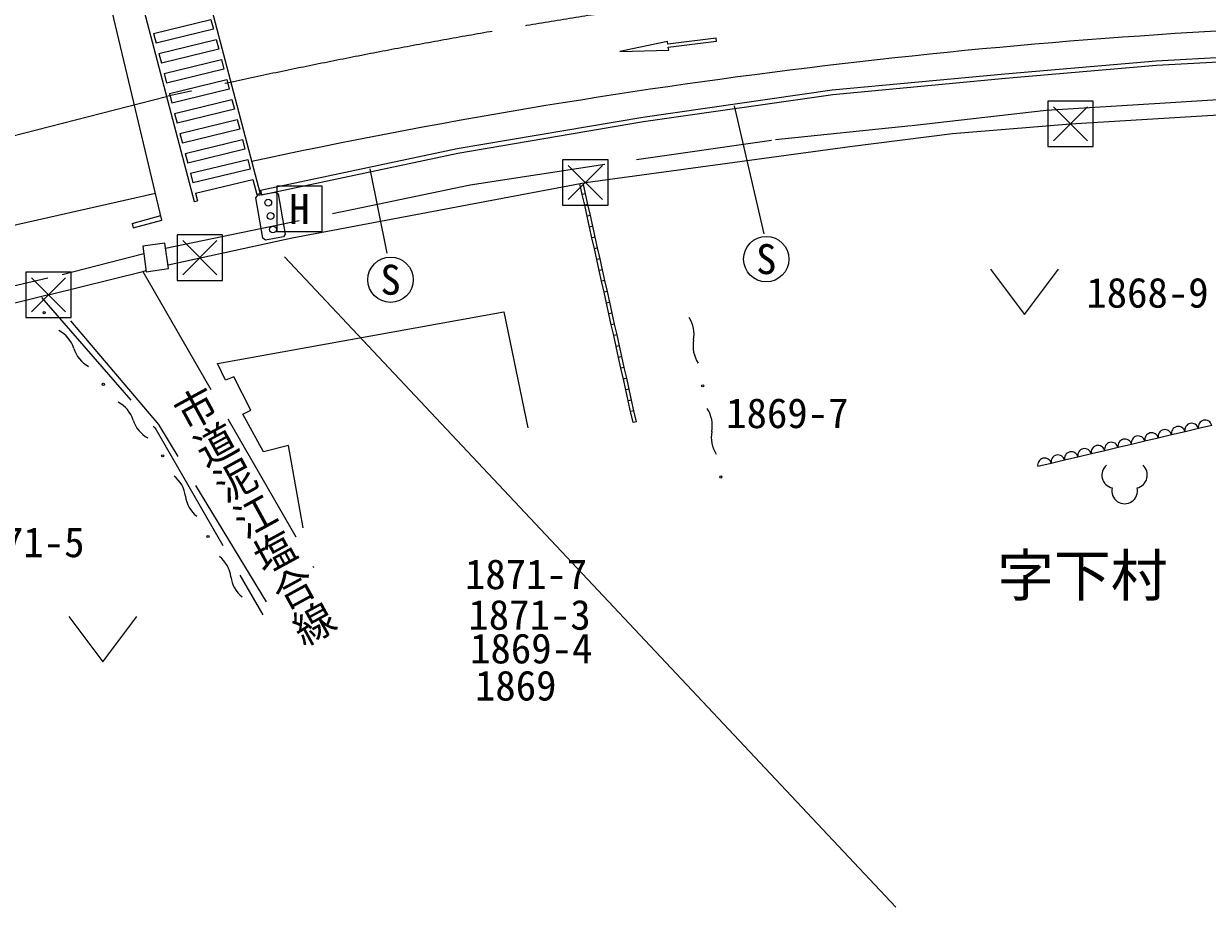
# Model space of a CAD drawing. Units: millimetres, scale not verified. Extents: x 40000 to 680000, y 20000 to 380000.
# Drawn here: x 283969 to 336109, y 276974 to 315908 of the extents above; entities that cross this region are included whole.
import ezdxf
from ezdxf.enums import TextEntityAlignment as Align

# ---------------------------------------------------------------- set-up
doc = ezdxf.new("R2010")
doc.units = ezdxf.units.MM
doc.header["$LTSCALE"] = 1000
doc.linetypes.add('CHAIN', pattern=[18.5, 12, -1.5, 3.5, -1.5])
doc.linetypes.add('DASHED', pattern=[7.5, 6, -1.5])
for name, color, linetype, lineweight in [('M-BGD', 7, 'Continuous', 13), ('M-BGD-EXST', 7, 'Continuous', 13), ('M-BMK', 2, 'CHAIN', 13), ('M-STR-STRC', 7, 'Continuous', 13)]:
    doc.layers.add(name, color=color, linetype=linetype, lineweight=lineweight)
doc.layers.add('M-BMK-HTXT', color=7, linetype='Continuous')
doc.styles.add('@ＭＳ ゴシック', font='')
doc.styles.add('ＭＳ ゴシック', font='')
doc.styles.get('@ＭＳ ゴシック').set_extended_font_data('@MS Gothic')
doc.styles.get('ＭＳ ゴシック').set_extended_font_data('MS Gothic')

msp = doc.modelspace()

# ---------------------------------------------------------------- linework, layer by layer
at = {"layer": 'M-BGD'}
for p, q in [((308574, 308385), (308468, 308864)), ((308721, 308418), (308615, 308891)), ((294397, 308567), (294438, 308371)), ((308721, 308418), (308574, 308385)), ((308681, 307906), (308574, 308385)), ((308827, 307939), (308721, 308418)), ((308827, 307939), (308681, 307906)), ((308787, 307428), (308681, 307906)), ((308934, 307460), (308827, 307939)), ((288746, 307108), (290005, 307452)), ((288746, 307108), (288799, 306915)), ((288799, 306915), (290051, 307257)), ((308934, 307460), (308787, 307428)), ((308894, 306949), (308787, 307428)), ((309040, 306982), (308934, 307460)), ((309040, 306982), (308894, 306949)), ((309000, 306471), (308894, 306949)), ((309147, 306503), (309040, 306982)), ((290191, 306244), (289211, 306106)), ((289211, 306106), (289370, 304977)), ((290350, 305115), (290191, 306244)), ((290327, 305282), (295794, 306470)), ((309147, 306503), (309000, 306471)), ((309107, 305992), (309000, 306471)), ((309253, 306025), (309147, 306503)), ((309253, 306025), (309107, 305992)), ((309214, 305514), (309107, 305992)), ((309360, 305546), (309214, 305514)), ((309360, 305546), (309253, 306025)), ((309467, 305068), (309360, 305546)), ((289221, 304993), (289362, 305031)), ((289370, 304977), (290350, 305115)), ((309320, 305035), (309214, 305514)), ((309467, 305068), (309320, 305035)), ((309427, 304556), (309320, 305035)), ((309573, 304589), (309467, 305068)), ((309573, 304589), (309427, 304556)), ((309533, 304078), (309427, 304556)), ((309680, 304110), (309573, 304589)), ((309680, 304110), (309533, 304078)), ((309640, 303599), (309533, 304078)), ((309786, 303632), (309680, 304110)), ((309786, 303632), (309640, 303599)), ((309746, 303121), (309640, 303599)), ((309893, 303153), (309786, 303632)), ((309893, 303153), (309746, 303121)), ((309853, 302642), (309746, 303121)), ((309999, 302675), (309893, 303153)), ((309999, 302675), (309853, 302642)), ((309959, 302163), (309853, 302642)), ((310106, 302196), (309999, 302675)), ((310106, 302196), (309959, 302163)), ((310066, 301685), (309959, 302163)), ((310212, 301717), (310106, 302196)), ((310212, 301717), (310066, 301685)), ((310172, 301206), (310066, 301685)), ((310319, 301239), (310212, 301717)), ((310319, 301239), (310172, 301206)), ((310279, 300728), (310172, 301206)), ((310425, 300760), (310319, 301239)), ((310425, 300760), (310279, 300728)), ((310386, 300249), (310279, 300728)), ((310532, 300282), (310425, 300760)), ((310532, 300282), (310386, 300249)), ((310492, 299771), (310386, 300249)), ((310639, 299803), (310532, 300282)), ((310639, 299803), (310492, 299771)), ((310599, 299292), (310492, 299771)), ((310745, 299325), (310599, 299292)), ((310705, 298813), (310599, 299292)), ((310745, 299325), (310639, 299803)), ((310852, 298846), (310745, 299325)), ((310852, 298846), (310705, 298813)), ((310812, 298335), (310705, 298813)), ((310958, 298367), (310852, 298846)), ((310958, 298367), (310812, 298335)), ((334537, 297791), (333947, 297652)), ((335126, 297931), (334537, 297791)), ((335715, 298071), (335126, 297931)), ((336305, 298210), (335715, 298071)), ((332179, 297233), (331590, 297093)), ((332768, 297373), (332179, 297233)), ((333358, 297512), (332768, 297373)), ((333947, 297652), (333358, 297512)), ((330411, 296814), (329822, 296675)), ((331000, 296954), (330411, 296814)), ((331590, 297093), (331000, 296954)), ((329232, 296535), (328643, 296395)), ((329822, 296675), (329232, 296535))]:
    msp.add_line(p, q, dxfattribs=at)
at = {"layer": 'M-BGD', "linetype": 'DASHED'}
for p, q in [((285066, 303961), (289221, 304993)), ((289221, 304993), (296745, 291942)), ((289924, 298242), (285066, 303961)), ((294669, 290427), (289924, 298242))]:
    msp.add_line(p, q, dxfattribs=at)
at = {"layer": 'M-BGD'}
for points in [[(294397, 308567), (303057, 310404), (311236, 311795), (319588, 312988), (327194, 313704), (333854, 314275), (343416, 314793), (353377, 314998)], [(294438, 308371), (303095, 310208), (311267, 311597), (319612, 312789), (327212, 313505), (333868, 314075), (343423, 314593), (353381, 314798)], [(295794, 306470), (308710, 308909), (320356, 310489), (324878, 311070), (330081, 311498), (342394, 312244), (359468, 312188), (378336, 311436), (396550, 309282), (412103, 306250)], [(296278, 293690), (295637, 297319), (294532, 297043), (293627, 298701), (293979, 298877), (293225, 300346), (292861, 300196), (292510, 300937), (305113, 303207), (306170, 298094)]]:
    msp.add_lwpolyline(points, dxfattribs=at)
at = {"layer": 'M-BGD', "linetype": 'DASHED'}
for points in [[(290223, 306019), (298847, 307803), (303637, 308803), (310967, 309928), (317090, 310802), (323088, 311427), (329003, 312094), (334251, 312427), (339874, 312760), (341602, 314041), (343893, 314124), (345382, 312953), (355504, 313071), (362260, 313004), (367814, 312779), (372918, 312442), (379861, 311879), (387479, 311278), (394122, 310490), (399864, 309552), (405793, 308351), (412230, 306993)], [(195134, 282875), (214826, 287602), (230530, 291451), (247640, 295741), (266385, 300231), (279187, 303374), (285666, 304855), (289256, 305783)], [(285066, 303961), (276397, 301833), (258633, 297696)], [(284749, 303836), (289740, 298108), (294509, 289866)]]:
    msp.add_lwpolyline(points, dxfattribs=at)
at = {"layer": 'M-BGD'}
for centre in [(284871, 303176), (287481, 300021), (313879, 299952), (290092, 296866), (314679, 295933), (292094, 293314)]:
    msp.add_circle(centre, 50, dxfattribs=at)
for centre, radius, start, end in [((312140, 302218), 1362, 349.1771, 33.3552), ((284879, 301189), 1360, 17.5028, 61.7184), ((314816, 301706), 1362, 169.1774, 213.3547), ((287473, 302007), 1360, 197.5009, 241.7201), ((287490, 298035), 1360, 17.5009, 61.7201), ((312941, 298198), 1362, 349.1774, 33.3547), ((290084, 298853), 1360, 197.5023, 241.7196), ((335421, 297998), 303, 13.8651, 192.7885), ((336011, 298138), 303, 13.8644, 192.7878), ((315617, 297687), 1362, 169.1774, 213.3547), ((333064, 297440), 303, 13.8646, 192.7894), ((333653, 297579), 303, 13.8649, 192.7869), ((334242, 297719), 303, 13.8651, 192.7885), ((334832, 297859), 303, 13.8649, 192.7869), ((331296, 297021), 303, 13.8649, 192.7869), ((331885, 297160), 303, 13.8651, 192.7885), ((332474, 297300), 303, 13.8649, 192.7869), ((328938, 296462), 303, 13.8669, 192.7867), ((329528, 296602), 303, 13.8644, 192.7878), ((330117, 296742), 303, 13.8649, 192.7869), ((330706, 296881), 303, 13.8651, 192.7885), ((289755, 294921), 1349, 7.2071, 51.6068), ((292432, 295259), 1349, 187.2086, 231.6062), ((291757, 291368), 1349, 7.2086, 51.6062), ((294434, 291707), 1349, 187.2077, 231.6067)]:
    msp.add_arc(centre, radius, start, end, dxfattribs=at)
at = {"layer": 'M-BGD-EXST'}
for p, q in [((315269, 312288), (316575, 306655)), ((329331, 310748), (330831, 312248)), ((329331, 312248), (330831, 310748)), ((299220, 309505), (299969, 305790)), ((307960, 308159), (309460, 309659)), ((307960, 309659), (309460, 308159)), ((294197, 308230), (294278, 308346)), ((294509, 306457), (294197, 308230)), ((294278, 308346), (295066, 308485)), ((295066, 308485), (295181, 308404)), ((295181, 308404), (295494, 306631)), ((295494, 306631), (295413, 306515)), ((290974, 304848), (292474, 306348)), ((290974, 306348), (292474, 304848)), ((294625, 306376), (294509, 306457)), ((295413, 306515), (294625, 306376)), ((322383, 276974), (295463, 305628)), ((326551, 305088), (328051, 303088)), ((328051, 303088), (329551, 305088)), ((284316, 303211), (285816, 304711)), ((284316, 304711), (285816, 303211)), ((285960, 289791), (287460, 287791)), ((287460, 287791), (288960, 289791))]:
    msp.add_line(p, q, dxfattribs=at)
for points in [[(329081, 310498), (331081, 310498), (331081, 312498), (329081, 312498)], [(307710, 307909), (309710, 307909), (309710, 309909), (307710, 309909)], [(295114, 306748), (297114, 306748), (297114, 308748), (295114, 308748)], [(290724, 304598), (292724, 304598), (292724, 306598), (290724, 306598)], [(284066, 302961), (286066, 302961), (286066, 304961), (284066, 304961)]]:
    msp.add_lwpolyline(points, close=True, dxfattribs=at)
for centre, radius in [((294741, 308021), 149), ((294845, 307431), 150), ((294949, 306840), 150), ((316680, 305534), 1000), ((300130, 304626), 1000)]:
    msp.add_circle(centre, radius, dxfattribs=at)
for centre, radius, start, end in [((332040, 296018), 576, 130.6022, 257.4703), ((332890, 296018), 576, 282.5281, 49.3994), ((332465, 295321), 566, 166.3144, 13.6855)]:
    msp.add_arc(centre, radius, start, end, dxfattribs=at)
at = {"layer": 'M-BMK'}
msp.add_line((262753, 305680), (290261, 312692), dxfattribs=at)
msp.add_arc((350967, 47092), 272449, 88.12696, 102.87443, dxfattribs=at)
at = {"layer": 'M-STR-STRC'}
for p, q in [((290051, 307257), (286711, 321288)), ((290974, 321421), (294391, 308412)), ((288148, 320770), (291484, 308071)), ((289693, 315479), (292219, 316091)), ((292219, 316091), (292330, 315665)), ((289693, 315479), (289805, 315053)), ((292330, 315665), (289805, 315053)), ((289924, 314599), (292450, 315211)), ((292450, 315211), (292562, 314785)), ((312334, 315129), (310229, 314676)), ((312350, 315002), (312334, 315129)), ((314479, 315263), (312350, 315002)), ((312366, 314874), (314495, 315135)), ((314495, 315135), (314479, 315263)), ((289924, 314599), (290036, 314173)), ((292562, 314785), (290036, 314173)), ((310229, 314676), (312382, 314746)), ((312382, 314746), (312366, 314874)), ((290155, 313718), (292681, 314330)), ((292793, 313904), (290267, 313292)), ((292681, 314330), (292793, 313904)), ((290155, 313718), (290267, 313292)), ((290387, 312837), (292912, 313449)), ((292912, 313449), (293024, 313023)), ((293024, 313023), (290499, 312411)), ((290387, 312837), (290499, 312411)), ((290618, 311957), (293144, 312569)), ((293144, 312569), (293256, 312143)), ((290618, 311957), (290730, 311531)), ((293256, 312143), (290730, 311531)), ((290849, 311076), (293375, 311688)), ((293375, 311688), (293487, 311262)), ((290849, 311076), (290961, 310650)), ((293487, 311262), (290961, 310650)), ((291081, 310195), (293606, 310807)), ((293606, 310807), (293718, 310381)), ((293718, 310381), (291193, 309769)), ((291081, 310195), (291193, 309769)), ((291312, 309315), (293838, 309927)), ((293838, 309927), (293950, 309501)), ((291312, 309315), (291424, 308889)), ((293950, 309501), (291424, 308889)), ((291543, 308434), (294069, 309046)), ((294069, 309046), (294245, 308374)), ((291543, 308434), (291629, 308109)), ((294391, 308412), (294245, 308374)), ((291484, 308071), (291629, 308109))]:
    msp.add_line(p, q, dxfattribs=at)
msp.add_lwpolyline([(180629, 282162), (195276, 285610), (217197, 290901), (229155, 293837), (243477, 297328), (257006, 300553), (270951, 303966), (281516, 306580), (289771, 308437)], dxfattribs=at)
msp.add_arc((352511, 37063), 278974, 91.90782, 102.1033, dxfattribs=at)

# ---------------------------------------------------------------- texts
at = {"layer": 'M-BGD-EXST', "style": 'ＭＳ ゴシック'}
for s, p in [('H', (296114, 307748)), ('S', (316680, 305534)), ('S', (300130, 304626))]:
    msp.add_text(s, height=1320, dxfattribs=at).set_placement(p, align=Align.MIDDLE_CENTER)
at = {"layer": 'M-BMK-HTXT', "style": 'ＭＳ ゴシック'}
for s, height, p in [('1868-9', 1320, (333473, 304056)), ('1869-7', 1320, (317608, 298749)), ('1871-5', 1320, (283957, 293061)), ('字下村', 1833, (330604, 291597)), ('1871-7', 1320, (306100, 291653)), ('1871-3', 1320, (306252, 289865)), ('1869-4', 1320, (306328, 288381)), ('1869', 1320, (305643, 286745))]:
    msp.add_text(s, height=height, dxfattribs=at).set_placement(p, align=Align.MIDDLE_CENTER)
at = {"layer": 'M-BMK-HTXT', "style": '@ＭＳ ゴシック'}
msp.add_text('市道泥江塩合線', height=1320, rotation=298.682, dxfattribs=at).set_placement((290181, 299243), align=Align.BOTTOM_LEFT)

doc.saveas('drawing.dxf')
